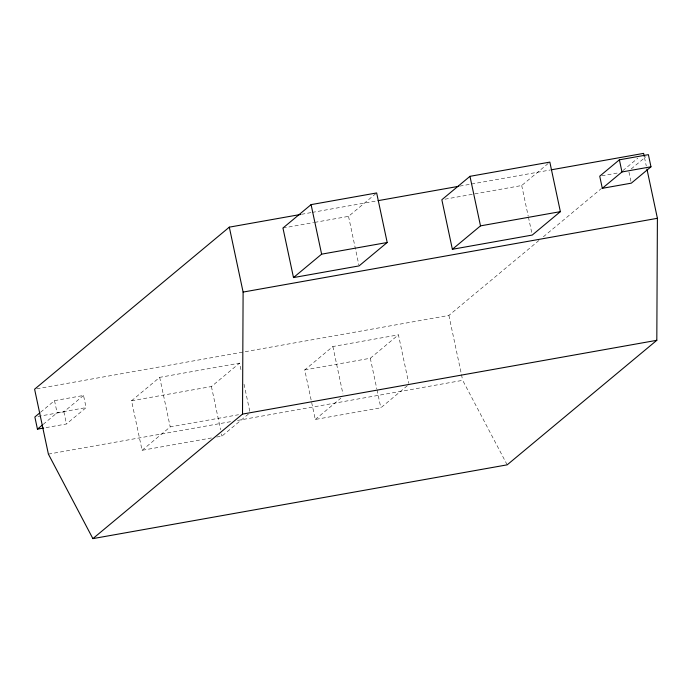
<?xml version="1.0" encoding="UTF-8"?>
<svg xmlns="http://www.w3.org/2000/svg" width="692" height="692" viewBox="0 0 692 692"><rect width="100%" height="100%" fill="white"/><g stroke="black" fill="none" stroke-linecap="round" stroke-linejoin="round"><path stroke-width="0.52" stroke-dasharray="3.46 2.59" d="M40.594 412.224L54.521 400.633L83.524 395.469L86.111 407.614L66.458 423.971L43.657 428.037M43.181 424.369L57.099 412.778L86.111 407.614M37.974 416.437L63.872 411.827L83.524 395.469M314.687 222.392L348.526 216.362L376.656 192.947M211.441 437.958L142.085 450.31L131.558 400.772L159.679 377.356L239.553 363.136L241.344 371.569M131.558 400.772L211.423 386.543L239.553 363.136M142.085 450.31L170.215 426.895L238.524 414.733M444.999 199.184L521.707 185.517L548.185 163.485M216.7 437.024L221.95 436.09L248.428 414.05M407.311 385.755L380.834 407.796L315.267 419.464L304.74 369.926L332.869 346.519L398.436 334.841L408.738 383.325M304.74 369.926L370.307 358.257L398.436 334.841M315.267 419.464L340.914 398.125M36.728 388.817L448.892 315.422L539.206 240.262M543.35 236.811L601.348 188.544M622.887 170.621L637.799 158.209M631.199 168.96L645.939 156.695M301.548 214.295L311.106 212.591M312.17 212.401L376.967 200.862M459.825 186.105L470.448 184.219M471.512 184.029L550.123 170.024M282.959 228.04L313.632 222.573M601.798 175.803L618.38 172.853M48.397 454.125L231.111 421.584M237.486 420.451L462.688 380.34L507.175 464.842M644.494 157.568L646.267 165.942M628.95 172.023L631.104 182.143M521.707 185.517L528.204 216.086M528.428 217.141L532.018 234.008M448.892 315.422L462.688 380.34M348.526 216.362L358.837 264.846M370.307 358.257L376.803 388.817M377.028 389.873L380.834 407.796M332.869 346.519L342.947 393.947M244.034 384.216L250.08 412.674M211.423 386.543L220.61 429.758M221.501 433.979L221.95 436.09M159.679 377.356L170.215 426.895M63.872 411.827L66.458 423.971M54.521 400.633L57.099 412.778"/><path stroke-width="1.04" d="M229.312 227.158L34.6 389.198L48.397 454.125L92.884 538.618L242.52 414.093L243.108 292.076L229.312 227.158L300.484 214.485M92.884 538.618L507.175 464.842L656.812 340.308L657.4 218.3L646.942 169.09M39.773 412.899L34.859 416.991L37.446 429.144L43.657 428.037M37.446 429.144L42.359 425.052M311.089 204.624L282.959 228.04L293.495 277.578L359.062 265.901L387.191 242.494L376.656 192.947L311.089 204.624L321.624 254.163L293.495 277.578M469.972 176.33L441.842 199.746L452.369 249.284L532.243 235.064L560.373 211.648L549.837 162.11L469.972 176.33L480.499 225.869L452.369 249.284M619.383 159.817L599.73 176.175L602.308 188.319L631.32 183.155L650.973 166.798L648.395 154.653L619.383 159.817L621.97 171.962L602.308 188.319M378.031 200.671L458.761 186.295M551.178 169.834L643.603 153.382L644.269 156.522M621.97 171.962L650.973 166.798M321.624 254.163L387.191 242.494M480.499 225.869L560.373 211.648M243.108 292.076L657.4 218.3M242.52 414.093L656.812 340.308"/></g></svg>
